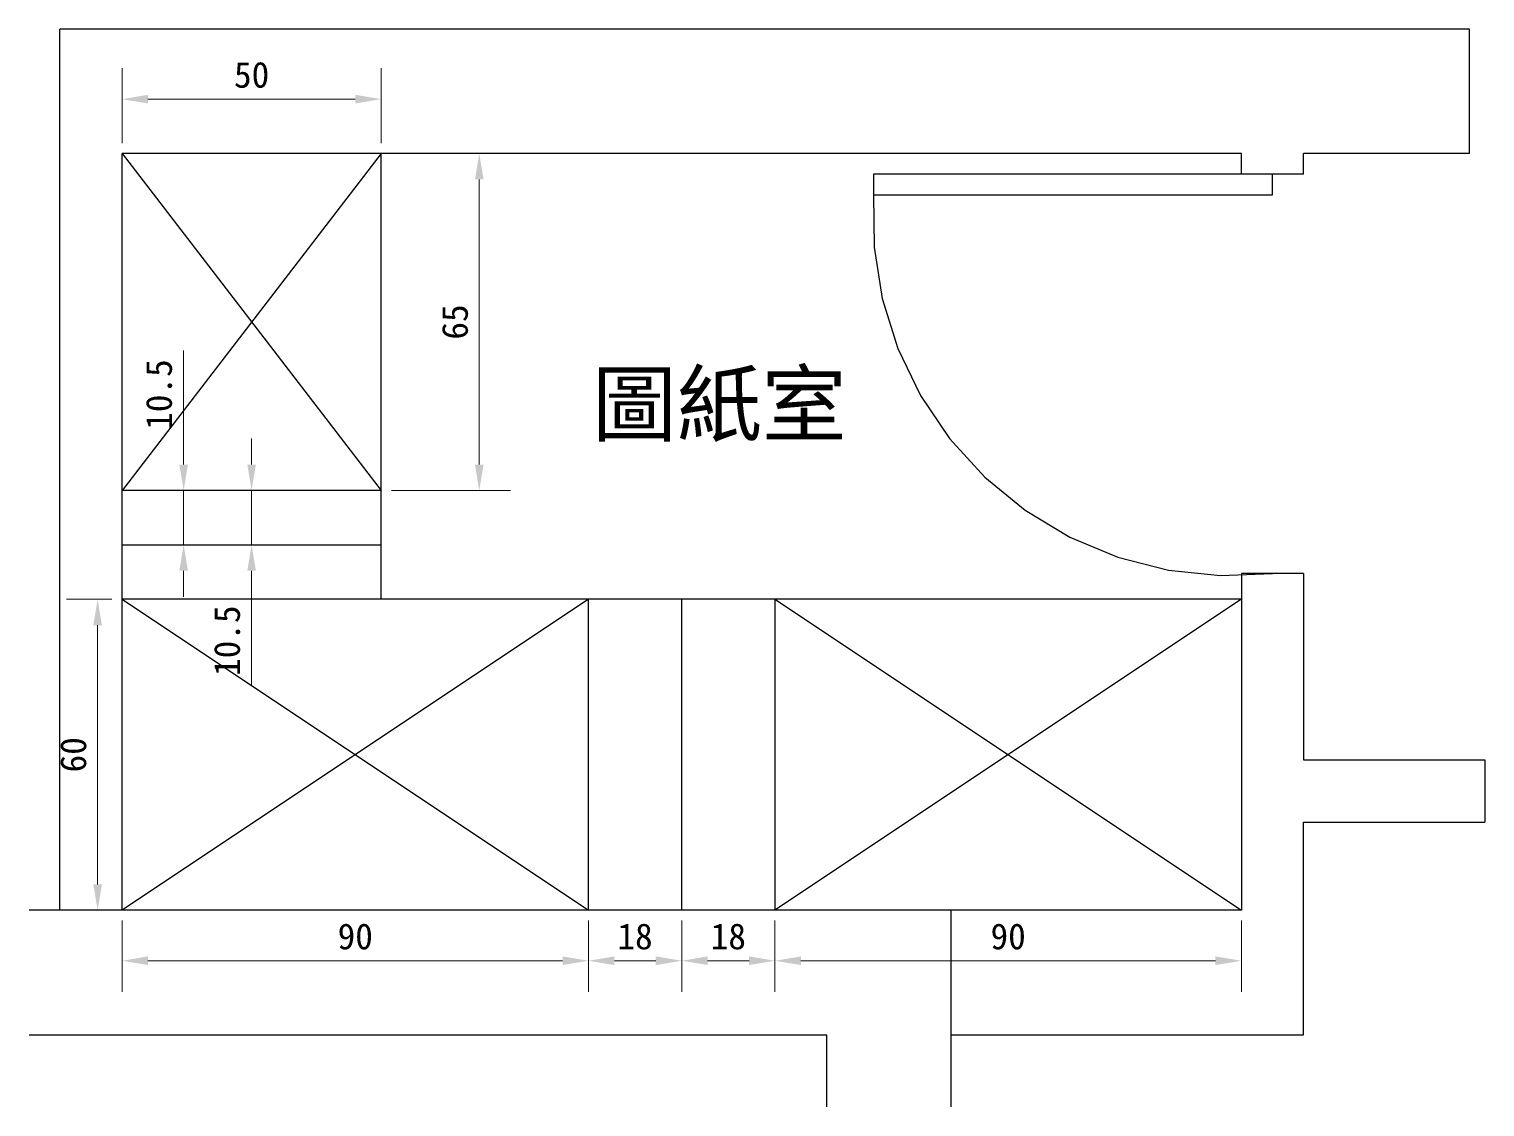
# Model space of a CAD drawing. Header units: centimetres. Extents: x 1966 to 8787, y 7398 to 12383.
# Drawn here: x 5309.3 to 5590.2, y 7632.5 to 7840.5 of the extents above; entities that cross this region are included whole.
import ezdxf

# ---------------------------------------------------------------- set-up
doc = ezdxf.new("R2010")
doc.units = ezdxf.units.CM
doc.header["$PDMODE"] = 35
doc.styles.get("Standard").update_dxf_attribs({"font": 'arial.ttf', "height": 12})
doc.styles.add('文2.5', font='kaiu.ttf', dxfattribs={"height": 2.5})
doc.dimstyles.new('DIM2.5', dxfattribs={"dimtxt": 2.5, "dimasz": 2.5, "dimexe": 3, "dimexo": 1, "dimgap": 1, "dimtad": 1, "dimdec": 1, "dimdsep": 46, "dimtxsty": '文2.5', "dimcen": 0, "dimadec": 0, "dimazin": 0, "dimtfac": 1, "dimtdec": 1, "dimtmove": 0, "dimatfit": 3, "dimfxl": 1, "dimlwd": 15, "dimlwe": 15, "dimarcsym": 0})

# ---------------------------------------------------------------- blocks, each defined once
blk = doc.blocks.new('*D325')
at = {"color": 0, "linetype": 'Continuous', "lineweight": 15, "transparency": 16777216}
for p, q in [((5327.23, 7818.48), (5327.23, 7832.97)), ((5377.23, 7818.48), (5377.23, 7832.97)), ((5332.23, 7826.97), (5372.23, 7826.97))]:
    blk.add_line(p, q, dxfattribs=at)
at = {"color": 0, "transparency": 16777216}
for points in [[(5332.23, 7827.81), (5332.23, 7826.14), (5327.23, 7826.97)], [(5372.23, 7827.81), (5372.23, 7826.14), (5377.23, 7826.97)]]:
    blk.add_solid(points, dxfattribs=at)
at = {"layer": 'DEFPOINTS', "color": 0, "transparency": 16777216}
for p in [(5377.23, 7826.97), (5327.23, 7816.48), (5377.23, 7816.48)]:
    blk.add_point(p, dxfattribs=at)
at = {"color": 0, "transparency": 16777216, "insert": (5352.23, 7831.64), "char_height": 5, "attachment_point": 5, "style": '文2.5'}
blk.add_mtext('50', dxfattribs=at)
blk = doc.blocks.new('*D326')
at = {"color": 0, "linetype": 'Continuous', "lineweight": 15, "transparency": 16777216}
for p, q in [((5339.11, 7756.48), (5339.11, 7778.47)), ((5329.23, 7751.48), (5345.11, 7751.48)), ((5339.11, 7740.98), (5339.11, 7751.48)), ((5329.23, 7740.98), (5345.11, 7740.98)), ((5339.11, 7735.98), (5339.11, 7730.98))]:
    blk.add_line(p, q, dxfattribs=at)
at = {"color": 0, "transparency": 16777216}
for points in [[(5338.27, 7756.48), (5339.94, 7756.48), (5339.11, 7751.48)], [(5338.27, 7735.98), (5339.94, 7735.98), (5339.11, 7740.98)]]:
    blk.add_solid(points, dxfattribs=at)
at = {"layer": 'DEFPOINTS', "color": 0, "transparency": 16777216}
for p in [(5327.23, 7751.48), (5339.11, 7751.48), (5327.23, 7740.98)]:
    blk.add_point(p, dxfattribs=at)
at = {"color": 0, "transparency": 16777216, "insert": (5334.38, 7769.98), "char_height": 5, "attachment_point": 5, "rotation": 90, "style": '文2.5'}
blk.add_mtext('10.5', dxfattribs=at)
blk = doc.blocks.new('*D327')
at = {"color": 0, "linetype": 'Continuous', "lineweight": 15, "transparency": 16777216}
for p, q in [((5352.23, 7756.48), (5352.23, 7761.48)), ((5375.23, 7751.48), (5346.23, 7751.48)), ((5352.23, 7751.48), (5352.23, 7740.98)), ((5375.23, 7740.98), (5346.23, 7740.98)), ((5352.23, 7735.98), (5352.23, 7713.99))]:
    blk.add_line(p, q, dxfattribs=at)
at = {"color": 0, "transparency": 16777216}
for points in [[(5351.4, 7756.48), (5353.06, 7756.48), (5352.23, 7751.48)], [(5351.4, 7735.98), (5353.06, 7735.98), (5352.23, 7740.98)]]:
    blk.add_solid(points, dxfattribs=at)
at = {"layer": 'DEFPOINTS', "color": 0, "transparency": 16777216}
for p in [(5377.23, 7751.48), (5352.23, 7740.98), (5377.23, 7740.98)]:
    blk.add_point(p, dxfattribs=at)
at = {"color": 0, "transparency": 16777216, "insert": (5347.51, 7722.49), "char_height": 5, "attachment_point": 5, "rotation": 90, "style": '文2.5'}
blk.add_mtext('10.5', dxfattribs=at)
blk = doc.blocks.new('*D328')
at = {"color": 0, "linetype": 'Continuous', "lineweight": 15, "transparency": 16777216}
for p, q in [((5379.23, 7816.48), (5402.16, 7816.48)), ((5396.16, 7756.48), (5396.16, 7811.48)), ((5379.23, 7751.48), (5402.16, 7751.48))]:
    blk.add_line(p, q, dxfattribs=at)
at = {"color": 0, "transparency": 16777216}
for points in [[(5395.33, 7811.48), (5396.99, 7811.48), (5396.16, 7816.48)], [(5395.33, 7756.48), (5396.99, 7756.48), (5396.16, 7751.48)]]:
    blk.add_solid(points, dxfattribs=at)
at = {"layer": 'DEFPOINTS', "color": 0, "transparency": 16777216}
for p in [(5377.23, 7816.48), (5396.16, 7816.48), (5377.23, 7751.48)]:
    blk.add_point(p, dxfattribs=at)
at = {"color": 0, "transparency": 16777216, "insert": (5391.49, 7783.98), "char_height": 5, "attachment_point": 5, "rotation": 90, "style": '文2.5'}
blk.add_mtext('65', dxfattribs=at)
blk = doc.blocks.new('*D329')
at = {"color": 0, "linetype": 'Continuous', "lineweight": 15, "transparency": 16777216}
for p, q in [((5327.23, 7668.48), (5327.23, 7654.74)), ((5417.23, 7668.48), (5417.23, 7654.74)), ((5332.23, 7660.74), (5412.23, 7660.74))]:
    blk.add_line(p, q, dxfattribs=at)
at = {"color": 0, "transparency": 16777216}
for points in [[(5332.23, 7661.58), (5332.23, 7659.91), (5327.23, 7660.74)], [(5412.23, 7661.58), (5412.23, 7659.91), (5417.23, 7660.74)]]:
    blk.add_solid(points, dxfattribs=at)
at = {"layer": 'DEFPOINTS', "color": 0, "transparency": 16777216}
for p in [(5327.23, 7670.48), (5417.23, 7670.48), (5417.23, 7660.74)]:
    blk.add_point(p, dxfattribs=at)
at = {"color": 0, "transparency": 16777216, "insert": (5372.23, 7665.41), "char_height": 5, "attachment_point": 5, "style": '文2.5'}
blk.add_mtext('90', dxfattribs=at)
blk = doc.blocks.new('*D330')
at = {"color": 0, "linetype": 'Continuous', "lineweight": 15, "transparency": 16777216}
for p, q in [((5417.23, 7668.48), (5417.23, 7654.74)), ((5435.23, 7668.48), (5435.23, 7654.74)), ((5422.23, 7660.74), (5430.23, 7660.74))]:
    blk.add_line(p, q, dxfattribs=at)
at = {"color": 0, "transparency": 16777216}
for points in [[(5422.23, 7661.58), (5422.23, 7659.91), (5417.23, 7660.74)], [(5430.23, 7661.58), (5430.23, 7659.91), (5435.23, 7660.74)]]:
    blk.add_solid(points, dxfattribs=at)
at = {"layer": 'DEFPOINTS', "color": 0, "transparency": 16777216}
for p in [(5417.23, 7670.48), (5435.23, 7670.48), (5435.23, 7660.74)]:
    blk.add_point(p, dxfattribs=at)
at = {"color": 0, "transparency": 16777216, "insert": (5426.23, 7665.41), "char_height": 5, "attachment_point": 5, "style": '文2.5'}
blk.add_mtext('18', dxfattribs=at)
blk = doc.blocks.new('*D331')
at = {"color": 0, "linetype": 'Continuous', "lineweight": 15, "transparency": 16777216}
for p, q in [((5435.23, 7668.48), (5435.23, 7654.74)), ((5453.23, 7668.48), (5453.23, 7654.74)), ((5440.23, 7660.74), (5448.23, 7660.74))]:
    blk.add_line(p, q, dxfattribs=at)
at = {"color": 0, "transparency": 16777216}
for points in [[(5440.23, 7661.58), (5440.23, 7659.91), (5435.23, 7660.74)], [(5448.23, 7661.58), (5448.23, 7659.91), (5453.23, 7660.74)]]:
    blk.add_solid(points, dxfattribs=at)
at = {"layer": 'DEFPOINTS', "color": 0, "transparency": 16777216}
for p in [(5435.23, 7670.48), (5453.23, 7670.48), (5453.23, 7660.74)]:
    blk.add_point(p, dxfattribs=at)
at = {"color": 0, "transparency": 16777216, "insert": (5444.23, 7665.41), "char_height": 5, "attachment_point": 5, "style": '文2.5'}
blk.add_mtext('18', dxfattribs=at)
blk = doc.blocks.new('*D332')
at = {"color": 0, "linetype": 'Continuous', "lineweight": 15, "transparency": 16777216}
for p, q in [((5453.23, 7668.48), (5453.23, 7654.74)), ((5543.23, 7668.48), (5543.23, 7654.74)), ((5458.23, 7660.74), (5538.23, 7660.74))]:
    blk.add_line(p, q, dxfattribs=at)
at = {"color": 0, "transparency": 16777216}
for points in [[(5458.23, 7661.58), (5458.23, 7659.91), (5453.23, 7660.74)], [(5538.23, 7661.58), (5538.23, 7659.91), (5543.23, 7660.74)]]:
    blk.add_solid(points, dxfattribs=at)
at = {"layer": 'DEFPOINTS', "color": 0, "transparency": 16777216}
for p in [(5453.23, 7670.48), (5543.23, 7670.48), (5543.23, 7660.74)]:
    blk.add_point(p, dxfattribs=at)
at = {"color": 0, "transparency": 16777216, "insert": (5498.23, 7665.41), "char_height": 5, "attachment_point": 5, "style": '文2.5'}
blk.add_mtext('90', dxfattribs=at)
blk = doc.blocks.new('*D333')
at = {"color": 0, "linetype": 'Continuous', "lineweight": 15, "transparency": 16777216}
for p, q in [((5325.23, 7730.48), (5316.51, 7730.48)), ((5322.51, 7675.48), (5322.51, 7725.48)), ((5325.23, 7670.48), (5316.51, 7670.48))]:
    blk.add_line(p, q, dxfattribs=at)
at = {"color": 0, "transparency": 16777216}
for points in [[(5321.68, 7725.48), (5323.34, 7725.48), (5322.51, 7730.48)], [(5321.68, 7675.48), (5323.34, 7675.48), (5322.51, 7670.48)]]:
    blk.add_solid(points, dxfattribs=at)
at = {"layer": 'DEFPOINTS', "color": 0, "transparency": 16777216}
for p in [(5322.51, 7730.48), (5327.23, 7730.48), (5327.23, 7670.48)]:
    blk.add_point(p, dxfattribs=at)
at = {"color": 0, "transparency": 16777216, "insert": (5317.84, 7700.48), "char_height": 5, "attachment_point": 5, "rotation": 90, "style": '文2.5'}
blk.add_mtext('60', dxfattribs=at)

msp = doc.modelspace()

# ---------------------------------------------------------------- linework, layer by layer
for p, q in [((5587.23, 7840.48), (5315.23, 7840.48)), ((5315.23, 7816.48), (5315.23, 7840.48)), ((5587.23, 7816.48), (5587.23, 7840.48)), ((5315.23, 7670.48), (5315.23, 7816.48)), ((5327.23, 7816.48), (5377.23, 7751.48)), ((5377.23, 7816.48), (5327.23, 7751.48)), ((5377.23, 7816.48), (5327.23, 7816.48)), ((5327.23, 7751.48), (5327.23, 7816.48)), ((5543.23, 7816.48), (5377.23, 7816.48)), ((5377.23, 7751.48), (5377.23, 7816.48)), ((5543.23, 7812.48), (5543.23, 7816.48)), ((5587.23, 7816.48), (5555.23, 7816.48)), ((5555.23, 7812.48), (5555.23, 7816.48)), ((5472.23, 7812.48), (5472.23, 7808.48)), ((5543.23, 7812.48), (5472.23, 7812.48)), ((5549.23, 7812.48), (5543.23, 7812.48)), ((5555.23, 7812.48), (5549.23, 7812.48)), ((5549.23, 7808.48), (5549.23, 7812.48)), ((5472.23, 7808.48), (5549.23, 7808.48)), ((5472.23, 7808.48), (5472.35, 7798.42)), ((5472.35, 7798.42), (5473.93, 7788.48)), ((5473.93, 7788.48), (5476.94, 7778.87)), ((5476.94, 7778.87), (5481.3, 7769.81)), ((5481.3, 7769.81), (5486.93, 7761.47)), ((5486.93, 7761.47), (5493.71, 7754.03)), ((5493.71, 7754.03), (5501.5, 7747.65)), ((5377.23, 7751.48), (5327.23, 7751.48)), ((5327.23, 7740.98), (5327.23, 7751.48)), ((5377.23, 7740.98), (5377.23, 7751.48)), ((5501.5, 7747.65), (5510.13, 7742.48)), ((5327.23, 7740.98), (5377.23, 7740.98)), ((5327.23, 7730.48), (5327.23, 7740.98)), ((5377.23, 7730.48), (5377.23, 7740.98)), ((5510.13, 7742.48), (5519.41, 7738.6)), ((5519.41, 7738.6), (5529.17, 7736.11)), ((5529.17, 7736.11), (5539.18, 7735.07)), ((5539.18, 7735.07), (5549.23, 7735.48)), ((5543.23, 7735.48), (5543.23, 7730.48)), ((5549.23, 7735.48), (5543.23, 7735.48)), ((5555.23, 7735.48), (5549.23, 7735.48)), ((5555.23, 7735.48), (5555.23, 7699.48)), ((5327.23, 7670.48), (5327.23, 7730.48)), ((5327.23, 7730.48), (5417.23, 7670.48)), ((5417.23, 7730.48), (5327.23, 7670.48)), ((5377.23, 7730.48), (5327.23, 7730.48)), ((5417.23, 7730.48), (5377.23, 7730.48)), ((5417.23, 7670.48), (5417.23, 7730.48)), ((5435.23, 7730.48), (5417.23, 7730.48)), ((5435.23, 7670.48), (5435.23, 7730.48)), ((5453.23, 7730.48), (5435.23, 7730.48)), ((5543.23, 7730.48), (5453.23, 7730.48)), ((5453.23, 7730.48), (5453.23, 7670.48)), ((5453.23, 7730.48), (5543.23, 7670.48)), ((5543.23, 7730.48), (5453.23, 7670.48)), ((5543.23, 7730.48), (5543.23, 7670.48)), ((5555.23, 7699.48), (5590.23, 7699.48)), ((5590.23, 7699.48), (5590.23, 7687.48)), ((5555.23, 7646.48), (5555.23, 7687.48)), ((5555.23, 7687.48), (5590.23, 7687.48)), ((5315.23, 7670.48), (5309.29, 7670.48)), ((5327.23, 7670.48), (5315.23, 7670.48)), ((5416.24, 7670.48), (5327.23, 7670.48)), ((5417.23, 7670.48), (5416.24, 7670.48)), ((5435.23, 7670.48), (5417.23, 7670.48)), ((5453.23, 7670.48), (5435.23, 7670.48)), ((5487.23, 7670.48), (5453.23, 7670.48)), ((5543.23, 7670.48), (5487.23, 7670.48)), ((5487.23, 7646.48), (5487.23, 7670.48)), ((5309.29, 7646.48), (5463.23, 7646.48)), ((5463.23, 7632.55), (5463.23, 7646.48)), ((5487.23, 7632.55), (5487.23, 7646.48)), ((5487.23, 7646.48), (5555.23, 7646.48))]:
    msp.add_line(p, q)

# ---------------------------------------------------------------- texts
msp.add_text('圖紙室', height=12).set_placement((5417.93, 7762.18))

# ---------------------------------------------------------------- dimensions: what is measured, and where the dimension line sits
for base, p1, p2, picture, middle in [((5377.23, 7826.97), (5327.23, 7816.48), (5377.23, 7816.48), '*D325', (5352.23, 7831.64)), ((5417.23, 7660.74), (5327.23, 7670.48), (5417.23, 7670.48), '*D329', (5372.23, 7665.41)), ((5435.23, 7660.74), (5417.23, 7670.48), (5435.23, 7670.48), '*D330', (5426.23, 7665.41)), ((5453.23, 7660.74), (5435.23, 7670.48), (5453.23, 7670.48), '*D331', (5444.23, 7665.41)), ((5543.23, 7660.74), (5453.23, 7670.48), (5543.23, 7670.48), '*D332', (5498.23, 7665.41))]:
    dim = msp.add_linear_dim(base=base, p1=p1, p2=p2, dimstyle='DIM2.5')
    dim.commit()
    dim.dimension.update_dxf_attribs({"geometry": picture, "text_midpoint": middle})
for base, p1, p2, picture, middle in [((5396.16, 7816.48), (5377.23, 7751.48), (5377.23, 7816.48), '*D328', (5391.49, 7783.98)), ((5339.11, 7751.48), (5327.23, 7740.98), (5327.23, 7751.48), '*D326', (5334.38, 7769.98)), ((5352.23, 7740.98), (5377.23, 7751.48), (5377.23, 7740.98), '*D327', (5347.51, 7722.49)), ((5322.51, 7730.48), (5327.23, 7670.48), (5327.23, 7730.48), '*D333', (5317.84, 7700.48))]:
    dim = msp.add_linear_dim(base=base, p1=p1, p2=p2, angle=90, dimstyle='DIM2.5')
    dim.commit()
    dim.dimension.update_dxf_attribs({"geometry": picture, "text_midpoint": middle})

doc.saveas('drawing.dxf')
